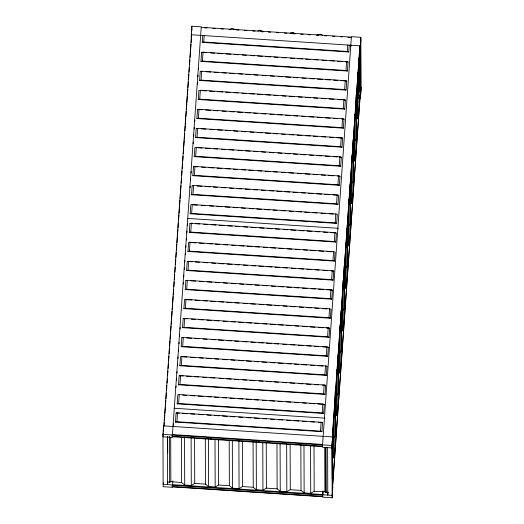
<?xml version="1.0" encoding="UTF-8"?>
<svg xmlns="http://www.w3.org/2000/svg" width="524" height="524" viewBox="0 0 524 524"><rect width="100%" height="100%" fill="white"/><g stroke="black" fill="none" stroke-linecap="round" stroke-linejoin="round"><path stroke-width="0.79" d="M172.848 481.019L172.586 487.307L163.147 486.691L162.964 434.389L163.567 425.848L332.602 436.964L331.993 445.505L332.177 497.8L322.738 497.178L323.007 490.89M191.502 33.267L191.227 37.152L191.823 26.2L201.262 26.822L172.403 435.012L162.964 434.389M163.246 432.903L162.971 436.8L172.409 437.422L172.435 434.566L322.588 444.437L322.568 447.293L332.006 447.909L332.609 439.367M163.357 431.363L163.567 425.848M191.666 30.949L191.83 28.61M163.881 425.868L191.529 34.761M164.005 426.438L164.294 422.357M164.405 420.726L164.811 415.008M164.929 413.377L165.329 407.659M165.446 406.028L165.853 400.31M165.964 398.679L166.37 392.961M166.54 390.511L166.887 385.612M167.064 383.162L167.411 378.262M167.582 375.813L167.929 370.913M168.099 368.47L168.446 363.571M168.623 361.121L168.964 356.222M169.141 353.772L169.488 348.873M169.658 346.423L170.064 340.705M170.182 339.074L170.582 333.356M170.7 331.725L171.106 326.007M171.217 324.376L171.623 318.658M171.741 317.027L172.141 311.308M172.258 309.677L172.665 303.966M172.776 302.328L173.182 296.617M173.293 294.979L173.699 289.268M173.876 286.818L174.223 281.919M174.394 279.469L174.741 274.569M174.911 272.12L175.258 267.22M175.435 264.771L175.776 259.871M175.953 257.422L176.3 252.522M176.47 250.072L176.876 244.361M176.994 242.723L177.394 237.012M177.512 235.374L177.918 229.663M178.029 228.025L178.435 222.314M178.553 220.676L178.953 214.964M179.07 213.334L179.477 207.615M179.588 205.984L179.994 200.266M180.105 198.635L180.511 192.917M180.629 191.286L181.029 185.568M181.206 183.118L181.553 178.219M181.723 175.769L182.07 170.87M182.247 168.42L182.588 163.521M182.765 161.071L183.112 156.172M183.282 153.722L183.688 148.01M183.806 146.379L184.206 140.661M184.324 139.03L184.73 133.312M184.9 130.862L185.247 125.963M185.358 124.332L185.765 118.614M185.882 116.983L186.289 111.265M186.4 109.634L186.806 103.916M186.917 102.285L187.323 96.567M187.441 94.936L187.841 89.224M187.959 87.587L188.365 81.875M188.535 79.425L188.882 74.526M189.059 72.076L189.4 67.177M189.577 64.727L189.924 59.828M190.094 57.378L190.5 51.66M190.618 50.029L191.018 44.311M191.136 42.68L191.542 36.962M163.246 482.722L163.134 484.281L172.573 484.903M167.752 481.451L167.529 484.569L167.366 437.088M173.241 425.403L173.359 423.772M175.9 387.845L176.018 386.214M176.418 380.496L176.536 378.865M176.942 373.147L177.053 371.516M177.459 365.798L177.571 364.167M177.977 358.455L178.094 356.818M178.494 351.106L178.612 349.469M179.018 343.757L179.129 342.12M179.536 336.408L179.653 334.771M180.053 329.059L180.171 327.428M183.23 284.152L183.348 282.515M183.747 276.803L183.865 275.166M184.271 269.454L184.383 267.823M184.789 262.105L184.907 260.474M185.306 254.756L185.424 253.125M185.83 247.407L185.941 245.776M186.347 240.058L186.465 238.427M186.865 232.708L186.983 231.077M187.389 225.359L187.5 223.728M190.042 187.802L190.16 186.171M190.559 180.453L190.677 178.822M191.083 173.103L191.195 171.472M193.159 143.714L193.277 142.076M193.677 136.364L193.795 134.727M194.201 129.015L194.312 127.378M194.718 121.666L194.836 120.029M197.371 84.102L197.489 82.471M197.895 76.759L198.007 75.122M198.413 69.41L198.531 67.773M324.742 447.568L324.9 491.774L325.961 492.619L326.02 491.846L314.171 491.276L310.719 493.333L304.143 492.901L301.012 490.405L290.283 489.704L286.831 491.767L280.255 491.335L277.124 488.84L266.395 488.132L262.943 490.195L256.367 489.763L253.243 487.268L242.507 486.56L239.062 488.623L232.479 488.191L229.355 485.696L218.626 484.995L215.174 487.058L208.598 486.626L205.467 484.13L194.738 483.423L191.286 485.486L184.71 485.054L181.579 482.558L170.85 481.648L169.678 482.349L169.73 481.576M175.448 422.049L176.09 412.978L177.551 412.82L321.107 422.252L322.574 422.606L321.933 431.678L175.448 422.049L176.922 421.715L320.478 431.147L321.933 431.678M190.173 213.772L190.815 204.694L192.275 204.537L335.832 213.975L337.305 214.323L336.663 223.401L190.173 213.772L191.646 213.432L335.203 222.87L336.663 223.401M191.522 194.725L192.164 185.647L193.618 185.496L337.174 194.928L338.648 195.275L338.006 204.353L191.522 194.725L192.989 194.384L336.546 203.823L338.006 204.353M192.865 175.678L193.507 166.606L194.967 166.449L338.524 175.887L339.997 176.234L339.356 185.306L192.865 175.678L194.339 175.344L337.895 184.776L339.356 185.306M194.214 156.63L194.856 147.558L196.31 147.401L339.866 156.84L341.34 157.187L340.698 166.259L194.214 156.63L195.681 156.296L339.238 165.735L340.698 166.259M195.563 137.589L196.205 128.511L197.659 128.354L341.216 137.792L342.689 138.139L342.048 147.218L195.563 137.589L197.031 137.249L340.587 146.687L342.048 147.218M196.906 118.542L197.548 109.47L199.009 109.313L342.565 118.745L344.032 119.099L343.39 128.17L196.906 118.542L198.38 118.208L341.936 127.64L343.39 128.17M198.255 99.495L198.897 90.423L200.351 90.266L343.908 99.704L345.381 100.051L344.74 109.123L198.255 99.495L199.723 99.16L343.279 108.592L344.74 109.123M199.598 80.447L200.24 71.375L201.701 71.218L345.257 80.657L346.731 81.004L346.089 90.082L199.598 80.447L201.072 80.113L344.628 89.552L346.089 90.082M200.947 61.406L201.589 52.328L203.043 52.177L346.6 61.609L348.074 61.956L347.432 71.035L200.947 61.406L202.415 61.066L345.971 70.504L347.432 71.035M349.259 45.182L348.781 51.987L202.29 42.359L202.775 35.553M177.171 403.834L177.813 394.762L179.267 394.605L322.823 404.037L324.297 404.39L323.655 413.462L177.171 403.834L178.638 403.5L322.195 412.932L323.655 413.462M178.514 384.786L179.156 375.715L180.616 375.557L324.173 384.996L325.646 385.343L325.004 394.415L178.514 384.786L179.987 384.452L323.544 393.884L325.004 394.415M179.863 365.745L180.505 356.667L181.959 356.51L325.515 365.949L326.989 366.296L326.347 375.374L179.863 365.745L181.33 365.405L324.887 374.843L326.347 375.374M181.212 346.698L181.848 337.62L183.308 337.469L326.865 346.901L328.338 347.248L327.697 356.327L181.212 346.698L182.679 346.357L326.236 355.796L327.697 356.327M182.555 327.651L183.197 318.579L184.658 318.422L328.214 327.854L329.681 328.207L329.039 337.279L182.555 327.651L184.029 327.317L327.585 336.749L329.039 337.279M183.904 308.603L184.546 299.531L186 299.374L329.557 308.813L331.03 309.16L330.389 318.232L183.904 308.603L185.372 308.269L328.928 317.701L330.389 318.232M185.247 289.562L185.889 280.484L187.35 280.327L330.906 289.765L332.38 290.113L331.738 299.191L185.247 289.562L186.721 289.222L330.277 298.66L331.738 299.191M186.596 270.515L187.238 261.437L188.692 261.286L332.249 270.718L333.723 271.065L333.081 280.144L186.596 270.515L188.064 270.174L331.62 279.613L333.081 280.144M187.939 251.468L188.581 242.396L190.042 242.239L333.598 251.677L335.072 252.024L334.43 261.096L187.939 251.468L189.413 251.134L332.969 260.566L334.43 261.096M189.288 232.42L189.93 223.348L191.384 223.191L334.941 232.63L336.415 232.977L335.773 242.049L189.288 232.42L190.756 232.086L334.312 241.525L335.773 242.049M176.922 421.715L177.551 412.82M191.646 213.432L192.275 204.537M192.989 194.384L193.618 185.496M194.339 175.344L194.967 166.449M195.681 156.296L196.31 147.401M197.031 137.249L197.659 128.354M198.38 118.208L199.009 109.313M199.723 99.16L200.351 90.266M201.072 80.113L201.701 71.218M202.415 61.066L203.043 52.177M202.29 42.359L203.764 42.025L204.222 35.553M178.638 403.5L179.267 394.605M179.987 384.452L180.616 375.557M181.33 365.405L181.959 356.51M182.679 346.357L183.308 337.469M184.029 327.317L184.658 318.422M185.372 308.269L186 299.374M186.721 289.222L187.35 280.327M188.064 270.174L188.692 261.286M189.413 251.134L190.042 242.239M190.756 232.086L191.384 223.191M317.649 35.678L317.695 35.036L320.046 34.224L321.192 34.329L322.666 35.429M320.478 431.147L321.107 422.252M335.203 222.87L335.832 213.975M336.546 203.823L337.174 194.928M337.895 184.776L338.524 175.887M339.238 165.735L339.866 156.84M340.587 146.687L341.216 137.792M341.936 127.64L342.565 118.745M343.279 108.592L343.908 99.704M344.628 89.552L345.257 80.657M345.971 70.504L346.6 61.609M348.781 51.987L347.32 51.457L347.779 44.992M322.195 412.932L322.823 404.037M323.544 393.884L324.173 384.996M324.887 374.843L325.515 365.949M326.236 355.796L326.865 346.901M327.585 336.749L328.214 327.854M328.928 317.701L329.557 308.813M330.277 298.66L330.906 289.765M331.62 279.613L332.249 270.718M332.969 260.566L333.598 251.677M334.312 241.525L334.941 232.63M322.935 492.101L322.764 494.532L172.606 484.661M327.998 491.984L327.775 495.101L327.611 447.62M357.82 72.921L357.735 95.977L358.043 73.091M332.288 436.937L359.936 45.83L332.413 437.507M360.866 39.719L360.257 48.26L360.853 37.309L351.414 36.693L322.555 444.883L331.993 445.505M332.655 458.507L333.762 457.406L334.174 451.57L334.043 414.229M334.148 437.311L335.262 436.21L335.674 430.374L335.537 391.415M335.648 416.121L336.755 415.021L337.168 409.185L337.03 369.407M336.591 395.476L338.255 393.825L338.668 387.989L338.53 347.405M338.091 374.287L339.755 372.636L340.168 366.8L340.024 325.397M339.591 353.091L341.255 351.44L341.668 345.604L341.517 303.396M341.641 331.351L342.748 330.251L343.161 324.415L343.01 280.582M343.141 310.156L344.248 309.055L344.661 303.219L344.53 265.072M344.641 288.966L345.748 287.866L346.161 282.03L346.023 243.064M346.135 267.771L347.248 266.67L347.661 260.834L347.523 221.062M347.078 247.132L348.742 245.481L349.154 239.645L349.017 199.054M348.578 225.936L350.242 224.285L350.654 218.449L350.51 177.053M350.078 204.746L351.742 203.096L352.154 197.26L352.004 155.045M352.128 183L353.241 181.9L353.654 176.064L353.497 132.231M353.628 161.811L354.735 160.711L355.148 154.875L355.01 114.284M355.128 140.615L356.235 139.515L356.648 133.679L356.51 94.72M356.628 119.426L357.735 118.326L358.147 112.49L358.01 72.712M357.571 98.781L359.235 97.137L359.34 95.676M332.458 487.038L360.112 95.925L332.471 489.239M360.853 37.309L361.036 89.611L360.433 98.152L361.029 87.2M332.177 497.8L332.773 486.848L332.17 495.39L322.732 494.774M230.023 29.593L231.739 28.447L232.892 28.492L235.112 29.606M257.762 31.165L259.373 30.268L260.52 30.313L262.74 31.42L262.74 31.925M290.06 33.222L292.418 32.409L293.564 32.514L295.104 33.87M201.229 27.268L351.381 37.139M204.622 27.87L207.065 28.027M212.77 28.407L215.213 28.565M220.912 28.938L223.355 29.102M229.054 29.475L230.684 29.58M236.383 29.96L238.826 30.117M244.531 30.49L246.974 30.654M252.673 31.027L255.116 31.191M260.814 31.564L263.258 31.722M268.144 32.043L270.587 32.206M276.292 32.58L278.735 32.743M284.434 33.117L286.877 33.274M291.763 33.595L295.019 33.811M300.717 34.184L303.16 34.348M308.047 34.669L310.49 34.826M316.195 35.2L318.638 35.363M324.336 35.737L326.779 35.901M332.478 36.274L334.921 36.431M340.626 36.811L342.251 36.916M347.956 37.289L350.399 37.453M191.221 34.741L360.25 45.85M203.764 42.025L347.32 51.457M201.589 52.328L206.469 52.649M210.543 52.917L214.611 53.186M217.866 53.402L222.746 53.723M226.001 53.933L230.888 54.254M234.143 54.47L238.21 54.738M242.278 55.007L246.346 55.269M250.42 55.537L254.487 55.806M257.743 56.022L262.622 56.343M265.878 56.553L270.764 56.874M274.019 57.09L278.087 57.358M282.154 57.627L286.222 57.895M290.296 58.157L294.364 58.426M297.619 58.642L302.499 58.963M305.754 59.179L310.64 59.5M313.896 59.71L317.963 59.978M322.031 60.247L326.105 60.515M330.172 60.784L334.24 61.053M337.495 61.262L342.375 61.583M345.63 61.799L348.074 61.956M200.24 71.375L202.683 71.539M205.939 71.749L210.818 72.07M214.074 72.286L218.148 72.554M222.215 72.823L226.283 73.085M229.538 73.301L234.424 73.622M238.492 73.891L242.56 74.159M245.815 74.369L250.701 74.69M253.957 74.906L258.024 75.174M262.092 75.443L266.159 75.711M270.227 75.973L274.301 76.242M278.368 76.511L282.436 76.779M285.691 76.995L290.578 77.316M293.833 77.526L297.901 77.794M301.968 78.063L306.036 78.331M310.103 78.6L314.177 78.862M317.433 79.078L322.312 79.399M325.568 79.615L330.454 79.936M333.709 80.146L337.777 80.414M341.032 80.63L346.731 81.004M359.287 90.999L360.754 91.097L360.591 43.616M358.855 95.637L360.427 95.741M202.153 90.632L206.22 90.901M209.476 91.117L214.355 91.438M217.611 91.654L222.497 91.975M225.752 92.185L230.632 92.506M233.887 92.722L237.962 92.99M242.029 93.259L246.097 93.521M249.352 93.737L254.232 94.058M257.487 94.274L262.373 94.595M265.629 94.805L270.508 95.126M273.764 95.342L277.838 95.61M281.905 95.879L285.973 96.147M289.228 96.357L294.108 96.678M298.182 96.947L302.25 97.215M305.505 97.431L310.385 97.752M313.64 97.962L317.714 98.23M321.782 98.499L325.849 98.767M329.105 98.977L333.991 99.298M338.059 99.567L342.126 99.835M343.751 99.94L345.381 100.051M197.548 109.47L202.434 109.791M205.69 110.001L210.569 110.322M213.825 110.538L217.892 110.806M221.966 111.075L226.034 111.337M230.102 111.605L234.169 111.874M237.424 112.09L242.311 112.411M245.566 112.621L250.446 112.942M253.701 113.158L257.769 113.426M261.843 113.695L265.91 113.963M269.978 114.225L274.045 114.494M277.301 114.71L282.187 115.031M285.442 115.247L290.322 115.568M293.578 115.778L297.645 116.046M301.719 116.315L305.787 116.583M309.042 116.793L313.922 117.114M317.177 117.33L322.064 117.651M325.319 117.867L330.199 118.188M333.454 118.398L337.522 118.666M341.596 118.935L344.032 119.099M196.205 128.511L197.83 128.622M201.085 128.832L205.971 129.153M210.039 129.421L214.106 129.69M217.362 129.906L222.242 130.227M225.497 130.437L230.383 130.758M233.638 130.974L237.706 131.242M241.774 131.511L245.848 131.773M249.915 132.041L253.983 132.31M257.238 132.526L262.118 132.847M265.373 133.057L270.26 133.378M273.515 133.594L277.582 133.862M281.65 134.131L285.724 134.399M289.792 134.661L293.859 134.93M297.115 135.146L302.001 135.467M305.256 135.683L310.136 136.004M313.391 136.214L317.459 136.482M321.526 136.751L325.601 137.019M329.668 137.288L333.736 137.55M336.991 137.766L342.689 138.139M198.111 147.775L202.179 148.037M205.434 148.253L210.321 148.574M213.576 148.79L217.643 149.058M221.711 149.32L225.779 149.589M229.034 149.805L233.92 150.126M237.988 150.395L242.055 150.663M245.311 150.873L250.197 151.194M253.452 151.41L257.52 151.678M261.587 151.947L265.655 152.209M269.729 152.477L273.797 152.746M277.864 153.015L281.932 153.283M285.187 153.499L290.073 153.82M293.329 154.03L297.396 154.298M300.652 154.514L305.531 154.835M309.605 155.104L313.673 155.366M316.928 155.582L321.808 155.903M325.063 156.119L329.95 156.44M333.205 156.65L337.273 156.918M339.716 157.082L341.34 157.187M193.507 166.606L197.581 166.874M201.648 167.136L205.716 167.405M208.971 167.621L213.858 167.942M217.113 168.158L221.993 168.479M225.248 168.689L230.128 169.01M233.383 169.226L237.457 169.494M241.525 169.763L245.592 170.025M248.848 170.241L253.734 170.562M257.801 170.831L261.869 171.099M265.124 171.309L270.011 171.63M273.266 171.846L277.334 172.114M281.401 172.383L285.469 172.651M288.724 172.861L293.61 173.182M297.678 173.451L301.745 173.719M305.001 173.935L309.887 174.256M313.142 174.466L317.21 174.734M321.278 175.003L325.345 175.271M328.6 175.481L333.487 175.802M337.554 176.071L339.997 176.234M192.164 185.647L193.788 185.758M197.044 185.968L201.93 186.289M205.185 186.505L210.065 186.826M213.32 187.042L217.388 187.31M221.462 187.572L225.53 187.841M229.597 188.109L233.665 188.378M236.92 188.594L241.806 188.915M245.062 189.125L249.941 189.446M253.197 189.662L257.264 189.93M261.338 190.199L265.406 190.461M269.474 190.729L273.541 190.998M276.796 191.214L281.683 191.535M284.938 191.745L289.818 192.066M293.073 192.282L297.147 192.55M301.215 192.819L305.282 193.087M308.538 193.297L313.418 193.618M316.673 193.834L321.559 194.155M324.815 194.371L329.694 194.692M332.95 194.902L337.024 195.17M193.258 204.858L197.325 205.126M201.393 205.388L205.467 205.657M209.534 205.925L213.602 206.194M216.857 206.41L221.744 206.731M224.999 206.941L229.879 207.262M233.134 207.478L237.202 207.746M241.269 208.015L245.343 208.277M249.411 208.545L253.478 208.814M256.734 209.03L261.62 209.351M264.875 209.561L269.755 209.882M273.011 210.098L277.078 210.366M281.152 210.635L285.22 210.903M289.287 211.165L293.355 211.434M296.61 211.65L301.497 211.971M304.752 212.187L309.632 212.508M312.887 212.718L316.954 212.986M321.029 213.255L325.096 213.523M329.164 213.792L333.231 214.054M187.454 218.39L338.321 228.307M189.93 223.348L192.374 223.506M195.629 223.722L199.696 223.99M203.764 224.259L207.832 224.527M211.087 224.737L215.973 225.058M219.228 225.274L224.108 225.595M227.364 225.811L232.25 226.132M235.505 226.342L239.573 226.61M243.64 226.879L247.708 227.147M250.963 227.357L255.85 227.678M259.105 227.894L263.985 228.215M267.24 228.431L272.126 228.752M275.382 228.962L279.449 229.23M283.517 229.499L287.584 229.767M290.84 229.984L295.726 230.305M299.793 230.567L303.861 230.835M307.116 231.051L312.003 231.372M315.258 231.588L319.326 231.85M323.393 232.119L327.467 232.387M330.723 232.604L335.602 232.925M191.836 242.605L195.911 242.874M199.166 243.09L204.046 243.411M207.301 243.621L212.187 243.942M215.443 244.158L219.51 244.426M223.578 244.695L227.645 244.963M231.713 245.225L235.787 245.494M239.042 245.71L243.922 246.031M247.177 246.247L252.064 246.568M255.319 246.778L259.387 247.046M263.454 247.315L267.522 247.583M270.777 247.8L275.663 248.121M278.919 248.33L283.798 248.651M287.054 248.867L291.94 249.188M295.195 249.404L299.263 249.666M303.331 249.935L307.398 250.203M310.653 250.42L315.54 250.741M318.795 250.95L323.675 251.271M326.93 251.487L331.816 251.808M187.238 261.437L192.118 261.758M195.373 261.974L199.441 262.242M203.515 262.511L207.583 262.779M211.65 263.041L215.718 263.31M218.973 263.526L223.859 263.847M227.115 264.063L231.994 264.384M235.25 264.594L239.324 264.862M243.391 265.131L247.459 265.399M251.527 265.668L255.594 265.93M258.849 266.146L263.736 266.467M266.991 266.683L271.871 267.004M275.126 267.214L279.2 267.482M283.268 267.751L287.335 268.019M291.403 268.288L295.477 268.557M298.732 268.766L303.612 269.087M306.868 269.303L311.747 269.624M315.003 269.84L319.077 270.102M323.144 270.371L327.212 270.639M331.279 270.908L333.723 271.065M185.889 280.484L187.52 280.589M190.775 280.805L195.655 281.126M199.723 281.395L203.797 281.663M207.052 281.873L211.932 282.194M215.187 282.41L219.255 282.678M223.329 282.947L227.396 283.215M231.464 283.477L235.531 283.746M239.599 284.015L243.673 284.283M246.928 284.499L251.808 284.82M255.064 285.03L259.131 285.298M262.386 285.514L267.273 285.835M271.34 286.104L275.408 286.366M278.663 286.582L283.55 286.903M286.805 287.119L291.685 287.44M294.94 287.65L299.007 287.918M302.263 288.135L307.149 288.455M311.217 288.724L315.284 288.993M318.54 289.202L323.426 289.523M326.681 289.739L332.38 290.113M186.983 299.689L191.869 300.01M195.124 300.226L199.192 300.494M203.26 300.763L207.334 301.031M210.589 301.241L215.469 301.562M218.724 301.778L223.604 302.099M226.859 302.315L231.746 302.636M235.001 302.846L239.068 303.114M243.136 303.383L247.21 303.651M250.465 303.861L255.345 304.182M259.413 304.451L263.487 304.719M266.736 304.935L271.622 305.256M274.877 305.466L278.945 305.734M283.012 306.003L287.087 306.271M290.342 306.488L295.222 306.809M299.289 307.071L303.363 307.339M306.619 307.555L311.498 307.876M314.754 308.092L318.821 308.354M322.889 308.623L326.963 308.891M183.197 318.579L187.264 318.841M191.339 319.109L195.406 319.378M198.662 319.594L203.541 319.915M206.797 320.125L211.683 320.446M214.938 320.662L219.006 320.93M223.073 321.199L227.141 321.467M231.215 321.729L235.283 321.998M238.538 322.214L243.418 322.535M246.673 322.751L251.559 323.072M254.815 323.282L258.882 323.55M262.95 323.819L267.017 324.087M270.273 324.297L275.159 324.618M278.414 324.834L283.294 325.155M286.549 325.371L291.436 325.692M294.691 325.902L298.759 326.17M302.826 326.439L306.894 326.707M310.149 326.924L315.035 327.245M318.291 327.454L323.17 327.775M326.426 327.991L329.681 328.207M181.848 337.62L183.479 337.731M186.734 337.941L191.614 338.262M194.869 338.478L198.943 338.746M203.011 339.015L207.078 339.277M211.146 339.545L215.22 339.814M218.475 340.03L223.355 340.351M226.61 340.567L231.49 340.888M234.745 341.098L238.82 341.366M242.887 341.635L246.955 341.903M251.022 342.172L255.096 342.434M258.352 342.65L263.231 342.971M266.487 343.187L271.373 343.508M274.628 343.718L278.696 343.986M282.764 344.255L286.831 344.523M290.899 344.792L294.973 345.061M298.228 345.27L303.108 345.591M306.363 345.807L311.249 346.128M314.505 346.344L318.572 346.606M322.64 346.875L328.338 347.248M182.948 356.831L187.016 357.093M190.271 357.309L195.151 357.63M199.225 357.899L203.292 358.167M206.548 358.377L211.427 358.698M214.683 358.914L218.75 359.182M222.824 359.451L226.892 359.719M230.96 359.981L235.027 360.25M238.282 360.466L243.169 360.787M246.424 361.003L251.304 361.324M254.559 361.534L258.633 361.802M261.889 362.019L266.768 362.339M270.836 362.608L274.904 362.87M278.159 363.086L283.045 363.407M286.3 363.623L291.18 363.944M294.436 364.154L298.51 364.422M301.765 364.639L306.645 364.959M310.712 365.228L314.786 365.497M318.035 365.706L322.922 366.027M325.365 366.191L326.989 366.296M179.156 375.715L183.23 375.983M186.485 376.193L191.365 376.514M194.62 376.73L198.688 376.998M202.755 377.267L206.829 377.529M210.085 377.745L214.964 378.066M219.032 378.335L223.106 378.603M226.361 378.813L231.241 379.134M234.497 379.35L238.564 379.618M242.638 379.887L246.706 380.155M249.961 380.365L254.841 380.686M258.908 380.955L262.983 381.223M266.238 381.439L271.118 381.76M274.373 381.97L278.441 382.238M282.515 382.507L286.582 382.775M289.838 382.985L294.717 383.306M298.785 383.575L302.859 383.843M306.114 384.059L310.994 384.38M314.249 384.596L318.317 384.858M322.391 385.127L325.646 385.343M182.693 395.083L186.76 395.345M190.834 395.613L194.902 395.882M198.157 396.098L203.037 396.419M206.292 396.629L211.179 396.95M214.434 397.166L218.501 397.434M222.569 397.703L226.643 397.971M229.898 398.181L234.778 398.502M238.034 398.718L242.913 399.039M246.169 399.255L251.055 399.576M254.31 399.786L258.378 400.054M262.445 400.323L266.519 400.591M269.775 400.801L274.655 401.122M277.91 401.338L282.79 401.659M286.045 401.875L290.931 402.196M294.187 402.406L298.254 402.674M302.322 402.943L306.396 403.211M309.651 403.428L314.531 403.749M317.786 403.958L324.297 404.39M174.034 408.235L324.9 418.152M176.09 412.978L179.346 413.187M182.601 413.403L187.487 413.724M190.743 413.94L194.81 414.202M198.878 414.471L202.945 414.739M207.013 415.008L211.087 415.277M214.342 415.486L219.222 415.807M222.477 416.023L227.364 416.344M230.619 416.56L234.687 416.829M238.754 417.091L242.822 417.359M246.889 417.628L250.963 417.897M254.219 418.113L259.098 418.434M262.354 418.643L266.421 418.912M270.495 419.18L274.563 419.449M278.63 419.717L282.698 419.979M286.772 420.248L290.84 420.517M294.095 420.733L298.975 421.054M302.23 421.263L306.298 421.532M310.372 421.8L314.439 422.069M318.507 422.337L322.574 422.606M171.748 435.071L322.404 444.974L322.404 446.127L171.748 436.223M186.511 437.291L187.828 437.376M210.399 438.857L211.716 438.948M234.287 440.429L235.603 440.514M258.175 442.001L259.491 442.086M282.063 443.566L283.379 443.658M305.951 445.138L307.261 445.223M172.442 436.767L322.594 446.638M167.444 482.054L169.704 482.204M328.247 492.626L325.987 492.475L325.83 447.214M171.918 485.394L322.581 495.298L322.581 496.516L171.924 486.613M172.619 486.861L322.771 496.732M359.503 50.71L359.647 91.294M359.097 58.171L359.235 97.137M357.604 80.172L357.735 118.326M356.078 94.87L356.235 139.515M354.591 117.69L354.735 160.711M353.091 139.692L353.241 181.9M351.597 162.506L351.742 203.096M350.811 45.234L350.818 46.702M350.104 184.513L350.242 224.285M348.611 206.515L348.742 245.481M347.111 228.523L347.248 266.67M345.591 243.221L345.748 287.866M344.098 266.035L344.248 309.055M342.604 288.036L342.748 330.251M341.111 310.856L341.255 351.44M339.618 332.858L339.755 372.636M338.118 354.866L338.255 393.825M336.624 376.867L336.755 415.021M335.105 391.566L335.262 436.21M333.611 414.379L333.762 457.406M332.524 428.927L332.675 472.759L332.262 478.595L332.131 441.254M332.281 444.011L332.445 491.492M325.804 447.594L325.961 492.619M318.369 35.036L318.369 35.54M317.695 35.036L317.695 35.54M314.014 445.813L314.171 491.276M310.555 445.439L310.719 493.333M303.972 445.007L304.143 492.901M300.855 444.948L301.012 490.405M290.126 444.247L290.283 489.704M286.667 443.874L286.831 491.767M280.085 443.442L280.255 491.335M276.967 443.383L277.124 488.84M266.238 442.675L266.395 488.132M262.072 31.335L262.072 31.84M262.779 442.302L262.943 490.195M256.203 441.87L256.367 489.763M253.079 441.811L253.243 487.268M242.35 441.103L242.507 486.56M238.892 440.73L239.062 488.623M232.315 440.298L232.479 488.191M230.128 29.351L230.134 29.855M229.198 440.239L229.355 485.696M218.462 439.531L218.626 484.995M215.004 439.164L215.174 487.058M208.428 438.732L208.598 486.626M205.31 438.667L205.467 484.13M194.574 437.966L194.738 483.423M191.823 26.2L191.836 30.248M191.116 437.592L191.286 485.486M184.54 437.16L184.71 485.054M181.422 437.101L181.579 482.558M170.693 437.442L170.85 481.648M169.514 436.505L169.678 482.349M167.647 436.466L167.706 452.841"/></g></svg>
